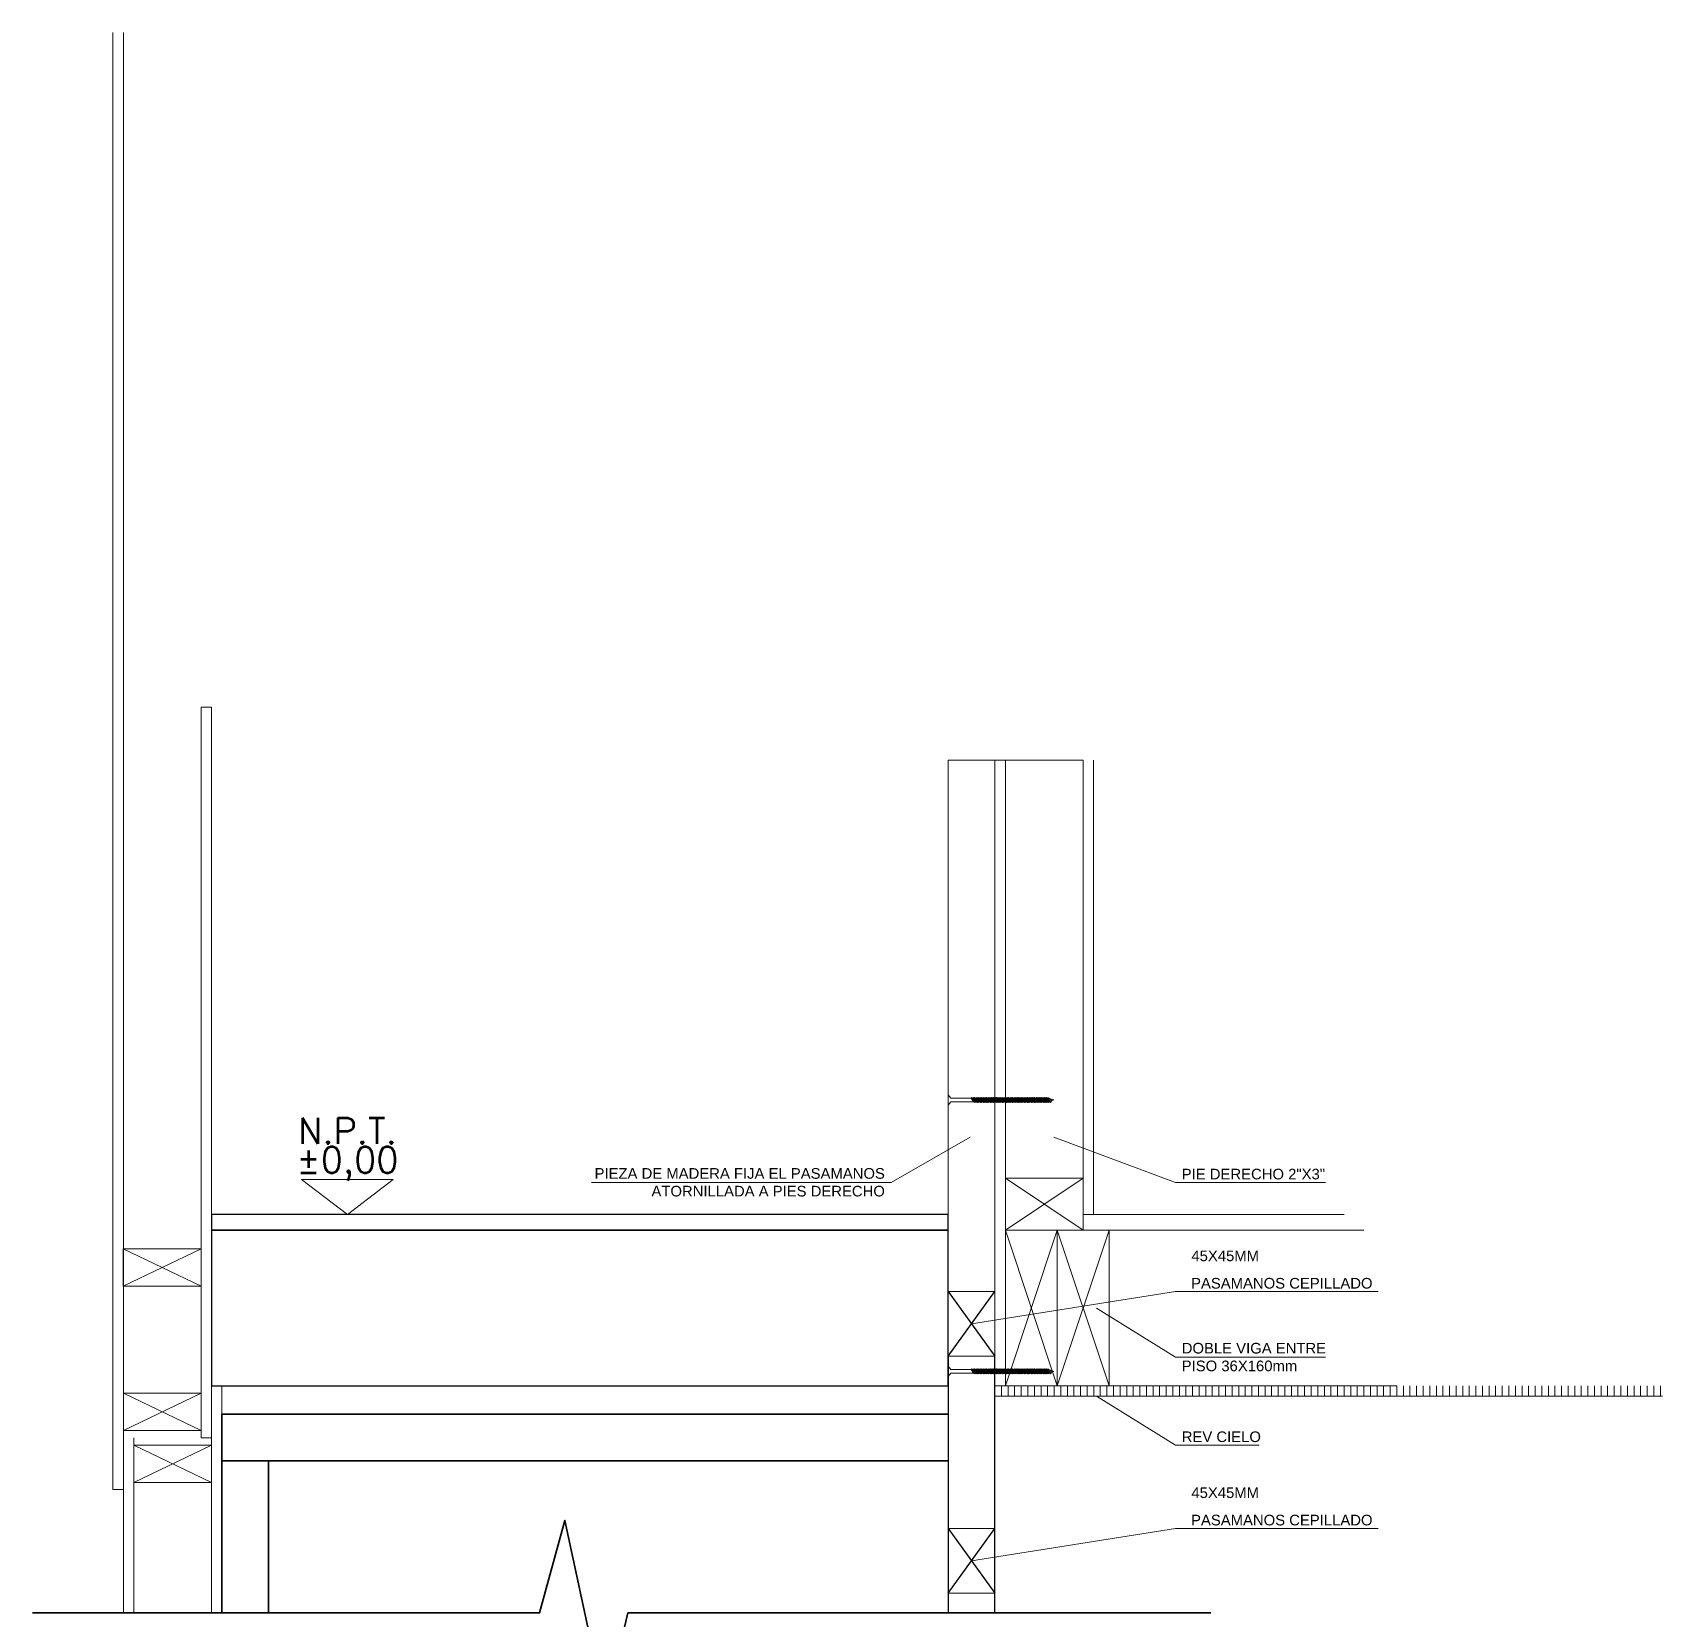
# Model space of a CAD drawing. Header units: metres. Extents: x -2 to 690, y -116 to 73.
# Drawn here: x 223.406 to 224.977, y 55.018 to 56.546 of the extents above; entities that cross this region are included whole.
import ezdxf
from ezdxf.enums import TextEntityAlignment as Align

# ---------------------------------------------------------------- set-up
doc = ezdxf.new("R2010")
doc.units = ezdxf.units.M
doc.header["$LTSCALE"] = 5
doc.header["$MEASUREMENT"] = 0
for name, color, linetype, lineweight in [('A-ANNO-SYMB', 3, 'Continuous', 18), ('A-ANNO-TEXT', 3, 'Continuous', 18), ('A-DETL-MBND', 3, 'Continuous', 18), ('A-DETL-PATT', 8, 'Continuous', 18), ('A-ELEV-MBE1', 7, 'Continuous', 35), ('A-ELEV-MBE2', 4, 'Continuous', 25), ('A-FURN', 8, 'Continuous', 18), ('A-WALL-STUD', 3, 'Continuous', 18)]:
    doc.layers.add(name, color=color, linetype=linetype, lineweight=lineweight)
doc.styles.add('E-ROMANS', font='romans.shx', dxfattribs={"width": 0.8})
doc.styles.get("Standard").update_dxf_attribs({"font": 'arial.ttf'})

msp = doc.modelspace()

# ---------------------------------------------------------------- hatches: boundary and pattern name
at = {"layer": 'A-DETL-PATT'}
h = msp.add_hatch(dxfattribs=at)
h.set_pattern_fill('ANSI31', color=256, scale=0.002, angle=45, style=0)
h.set_pattern_definition([(90, (-283.228433, 46.330555), (-0.00635, 1e-18), [])])
h.paths.add_polyline_path([(224.9767, 55.242), (224.8023, 55.242), (224.3335, 55.242), (224.3335, 55.232), (224.9767, 55.232)])

# ---------------------------------------------------------------- linework, layer by layer
at = {"layer": 'A-ANNO-SYMB'}
for p, q in [((224.3335, 55.845), (224.3435, 55.845)), ((224.3335, 55.242), (224.3335, 55.845)), ((224.3435, 55.845), (224.3435, 55.242)), ((224.4285, 55.407), (224.4285, 55.845)), ((224.3435, 55.392), (224.4185, 55.442)), ((224.3435, 55.442), (224.4185, 55.392)), ((224.4185, 55.392), (224.4185, 55.407)), ((224.4185, 55.407), (224.6701, 55.407)), ((224.4185, 55.407), (224.4285, 55.407)), ((224.3935, 55.392), (224.3435, 55.392)), ((224.3435, 55.392), (224.3935, 55.242)), ((224.3435, 55.242), (224.3935, 55.392)), ((224.3435, 55.392), (224.3435, 55.242)), ((224.3935, 55.242), (224.3935, 55.392)), ((224.4435, 55.392), (224.3935, 55.392)), ((224.3935, 55.242), (224.4435, 55.392)), ((224.3935, 55.392), (224.4435, 55.242)), ((224.4185, 55.392), (224.689, 55.392)), ((224.4435, 55.242), (224.4435, 55.392)), ((224.3435, 55.242), (224.3335, 55.242)), ((224.3335, 55.242), (224.7208, 55.242)), ((224.3335, 55.232), (224.3335, 55.242)), ((224.3435, 55.242), (224.3935, 55.242)), ((224.3935, 55.242), (224.4435, 55.242)), ((223.4835, 55.142), (223.4935, 55.142))]:
    msp.add_line(p, q, dxfattribs=at)
for points in [[(223.4835, 55.142), (223.4835, 56.546)], [(223.4935, 55.142), (223.4935, 56.546)], [(224.3335, 55.232), (224.3335, 55.845), (224.2885, 55.845), (224.2885, 55.2706)], [(223.9446, 55.4381), (224.2335, 55.4381), (224.3097, 55.4816)], [(224.6519, 55.4381), (224.5074, 55.4381), (224.3901, 55.4816)], [(223.7534, 55.441), (223.6653, 55.441)], [(223.7534, 55.441), (223.7094, 55.407), (223.6653, 55.441)], [(224.7027, 55.3329), (224.5074, 55.3329), (224.311, 55.3018)], [(224.6519, 55.2697), (224.5074, 55.2697), (224.4312, 55.317)], [(223.5785, 55.242), (223.5785, 55.0232)], [(223.5885, 55.242), (223.5885, 55.0232)], [(224.9767, 55.232), (224.3335, 55.232)], [(224.5881, 55.1847), (224.5074, 55.1847), (224.4312, 55.232)], [(223.4935, 55.0232), (223.4935, 55.192)], [(223.5035, 55.0232), (223.5035, 55.192)], [(224.7027, 55.1046), (224.5074, 55.1046), (224.311, 55.0735)]]:
    msp.add_lwpolyline(points, dxfattribs=at)
for points in [[(223.5785, 55.192), (223.5685, 55.192), (223.5685, 55.8961), (223.5785, 55.8961)], [(224.4185, 55.442), (224.3435, 55.442), (224.3435, 55.845), (224.4185, 55.845)], [(224.3435, 55.442), (224.3435, 55.392), (224.4185, 55.392), (224.4185, 55.442)], [(224.2885, 55.2706), (224.3335, 55.2706), (224.3335, 55.3329), (224.2885, 55.3329)], [(224.2885, 55.0424), (224.3335, 55.0424), (224.3335, 55.1046), (224.2885, 55.1046)]]:
    msp.add_lwpolyline(points, close=True, dxfattribs=at)
at = {"layer": 'A-DETL-MBND'}
for p, q in [((223.5685, 55.192), (223.5685, 55.8961)), ((223.4935, 55.142), (223.4935, 55.7163))]:
    msp.add_line(p, q, dxfattribs=at)
at = {"layer": 'A-ELEV-MBE1'}
for p, q in [((223.5885, 55.2148), (224.2885, 55.2148)), ((223.5885, 55.1698), (224.2885, 55.1698))]:
    msp.add_line(p, q, dxfattribs=at)
for points in [[(223.5885, 55.0232), (223.5885, 55.2148)], [(223.6335, 55.1698), (223.6335, 55.0232)], [(223.406, 55.0232), (223.8947, 55.0232), (223.9191, 55.1124), (223.958, 54.9306), (223.9798, 55.0232), (224.5416, 55.0232)]]:
    msp.add_lwpolyline(points, dxfattribs=at)
at = {"layer": 'A-ELEV-MBE2'}
for p, q in [((224.2885, 55.2706), (224.3335, 55.3329)), ((224.2885, 55.3329), (224.3335, 55.2706)), ((224.2885, 55.2706), (224.2885, 55.0232)), ((224.3335, 55.0232), (224.3335, 55.2706)), ((224.2885, 55.0424), (224.3335, 55.1046)), ((224.2885, 55.1046), (224.3335, 55.0424))]:
    msp.add_line(p, q, dxfattribs=at)
for points in [[(224.2885, 55.407), (223.5785, 55.407), (223.5785, 55.392), (224.2885, 55.392)], [(224.2885, 55.392), (223.5785, 55.392), (223.5785, 55.242), (224.2885, 55.242)]]:
    msp.add_lwpolyline(points, close=True, dxfattribs=at)
at = {"layer": 'A-FURN'}
for points in [[(224.3107, 55.5193), (224.2909, 55.5193), (224.2885, 55.5224), (224.2885, 55.5126), (224.2909, 55.5157), (224.3128, 55.5157), (224.3139, 55.515), (224.3142, 55.5157), (224.3153, 55.515), (224.3156, 55.5157), (224.3167, 55.515), (224.317, 55.5157), (224.3181, 55.515), (224.3184, 55.5157), (224.3195, 55.515), (224.3199, 55.5157), (224.3209, 55.515), (224.3213, 55.5157), (224.3223, 55.515), (224.3227, 55.5157), (224.3237, 55.515), (224.3241, 55.5157), (224.3251, 55.515), (224.3255, 55.5157), (224.3266, 55.515), (224.3269, 55.5157), (224.328, 55.515), (224.3283, 55.5157), (224.3294, 55.515), (224.3297, 55.5157), (224.3308, 55.515), (224.3311, 55.5157), (224.3322, 55.515), (224.3326, 55.5157), (224.3336, 55.515), (224.334, 55.5157), (224.335, 55.515), (224.3354, 55.5157), (224.3364, 55.515), (224.3368, 55.5157), (224.3378, 55.515), (224.3382, 55.5157), (224.3393, 55.515), (224.3396, 55.5157), (224.3407, 55.515), (224.341, 55.5157), (224.3421, 55.515), (224.3424, 55.5157), (224.3435, 55.515), (224.3438, 55.5157), (224.3449, 55.515), (224.3453, 55.5157), (224.3463, 55.515), (224.3467, 55.5157), (224.3477, 55.515), (224.3481, 55.5157), (224.3491, 55.515), (224.3495, 55.5157), (224.3506, 55.515), (224.3509, 55.5157), (224.352, 55.515), (224.3523, 55.5157), (224.3534, 55.515), (224.3537, 55.5157), (224.3548, 55.515), (224.3551, 55.5157), (224.3562, 55.515), (224.3565, 55.5157), (224.3576, 55.515), (224.358, 55.5157), (224.359, 55.515), (224.3594, 55.5157), (224.3604, 55.515), (224.3608, 55.5157), (224.3618, 55.515), (224.3622, 55.5157), (224.3633, 55.515), (224.3636, 55.5157), (224.3647, 55.515), (224.365, 55.5157), (224.3661, 55.515), (224.3664, 55.5157), (224.3675, 55.515), (224.3678, 55.5157), (224.3689, 55.515), (224.3693, 55.5157), (224.3703, 55.515), (224.3707, 55.5157), (224.3717, 55.515), (224.3721, 55.5157), (224.3731, 55.515), (224.3735, 55.5157), (224.3745, 55.515), (224.3749, 55.5157), (224.376, 55.515), (224.3763, 55.5157), (224.3774, 55.515), (224.3777, 55.5157), (224.3788, 55.515), (224.3791, 55.5157), (224.3802, 55.515), (224.3805, 55.5157), (224.3816, 55.515), (224.382, 55.5157), (224.383, 55.515), (224.3834, 55.5157), (224.3844, 55.515), (224.3848, 55.5157), (224.3858, 55.515), (224.3862, 55.5157), (224.3872, 55.515), (224.3876, 55.5157), (224.388, 55.5167), (224.3901, 55.5175), (224.3868, 55.5185), (224.3855, 55.5193), (224.3844, 55.5199), (224.3841, 55.5193), (224.383, 55.5199), (224.3827, 55.5193)], [(224.3107, 55.5193), (224.311, 55.5199), (224.3121, 55.5193)], [(224.3128, 55.5157), (224.3107, 55.5193)], [(224.3139, 55.515), (224.311, 55.5199)], [(224.3121, 55.5193), (224.3124, 55.5199), (224.3135, 55.5193)], [(224.3142, 55.5157), (224.3121, 55.5193)], [(224.3153, 55.515), (224.3124, 55.5199)], [(224.3135, 55.5193), (224.3138, 55.5199), (224.3149, 55.5193)], [(224.3156, 55.5157), (224.3135, 55.5193)], [(224.3167, 55.515), (224.3138, 55.5199)], [(224.3149, 55.5193), (224.3153, 55.5199), (224.3163, 55.5193)], [(224.317, 55.5157), (224.3149, 55.5193)], [(224.3181, 55.515), (224.3153, 55.5199)], [(224.3163, 55.5193), (224.3167, 55.5199), (224.3177, 55.5193)], [(224.3184, 55.5157), (224.3163, 55.5193)], [(224.3195, 55.515), (224.3167, 55.5199)], [(224.3177, 55.5193), (224.3181, 55.5199), (224.3191, 55.5193)], [(224.3199, 55.5157), (224.3177, 55.5193)], [(224.3209, 55.515), (224.3181, 55.5199)], [(224.3191, 55.5193), (224.3195, 55.5199), (224.3206, 55.5193)], [(224.3213, 55.5157), (224.3191, 55.5193)], [(224.3223, 55.515), (224.3195, 55.5199)], [(224.3206, 55.5193), (224.3209, 55.5199), (224.322, 55.5193)], [(224.3227, 55.5157), (224.3206, 55.5193)], [(224.3237, 55.515), (224.3209, 55.5199)], [(224.322, 55.5193), (224.3223, 55.5199), (224.3234, 55.5193)], [(224.3241, 55.5157), (224.322, 55.5193)], [(224.3251, 55.515), (224.3223, 55.5199)], [(224.3234, 55.5193), (224.3237, 55.5199), (224.3248, 55.5193)], [(224.3255, 55.5157), (224.3234, 55.5193)], [(224.3266, 55.515), (224.3237, 55.5199)], [(224.3248, 55.5193), (224.3251, 55.5199), (224.3262, 55.5193)], [(224.3269, 55.5157), (224.3248, 55.5193)], [(224.328, 55.515), (224.3251, 55.5199)], [(224.3262, 55.5193), (224.3265, 55.5199), (224.3276, 55.5193)], [(224.3283, 55.5157), (224.3262, 55.5193)], [(224.3294, 55.515), (224.3265, 55.5199)], [(224.3276, 55.5193), (224.328, 55.5199), (224.329, 55.5193)], [(224.3297, 55.5157), (224.3276, 55.5193)], [(224.3308, 55.515), (224.328, 55.5199)], [(224.329, 55.5193), (224.3294, 55.5199), (224.3304, 55.5193)], [(224.3311, 55.5157), (224.329, 55.5193)], [(224.3322, 55.515), (224.3294, 55.5199)], [(224.3304, 55.5193), (224.3308, 55.5199), (224.3318, 55.5193)], [(224.3326, 55.5157), (224.3304, 55.5193)], [(224.3336, 55.515), (224.3308, 55.5199)], [(224.3318, 55.5193), (224.3322, 55.5199), (224.3333, 55.5193)], [(224.334, 55.5157), (224.3318, 55.5193)], [(224.335, 55.515), (224.3322, 55.5199)], [(224.3333, 55.5193), (224.3336, 55.5199), (224.3347, 55.5193)], [(224.3354, 55.5157), (224.3333, 55.5193)], [(224.3364, 55.515), (224.3336, 55.5199)], [(224.3347, 55.5193), (224.335, 55.5199), (224.3361, 55.5193)], [(224.3368, 55.5157), (224.3347, 55.5193)], [(224.3378, 55.515), (224.335, 55.5199)], [(224.3361, 55.5193), (224.3364, 55.5199), (224.3375, 55.5193)], [(224.3382, 55.5157), (224.3361, 55.5193)], [(224.3393, 55.515), (224.3364, 55.5199)], [(224.3375, 55.5193), (224.3378, 55.5199), (224.3389, 55.5193)], [(224.3396, 55.5157), (224.3375, 55.5193)], [(224.3407, 55.515), (224.3378, 55.5199)], [(224.3389, 55.5193), (224.3393, 55.5199), (224.3403, 55.5193)], [(224.341, 55.5157), (224.3389, 55.5193)], [(224.3421, 55.515), (224.3393, 55.5199)], [(224.3403, 55.5193), (224.3407, 55.5199), (224.3417, 55.5193)], [(224.3424, 55.5157), (224.3403, 55.5193)], [(224.3435, 55.515), (224.3407, 55.5199)], [(224.3417, 55.5193), (224.3421, 55.5199), (224.3431, 55.5193)], [(224.3438, 55.5157), (224.3417, 55.5193)], [(224.3449, 55.515), (224.3421, 55.5199)], [(224.3431, 55.5193), (224.3435, 55.5199), (224.3445, 55.5193)], [(224.3453, 55.5157), (224.3431, 55.5193)], [(224.3463, 55.515), (224.3435, 55.5199)], [(224.3445, 55.5193), (224.3449, 55.5199), (224.346, 55.5193)], [(224.3467, 55.5157), (224.3445, 55.5193)], [(224.3477, 55.515), (224.3449, 55.5199)], [(224.346, 55.5193), (224.3463, 55.5199), (224.3474, 55.5193)], [(224.3481, 55.5157), (224.346, 55.5193)], [(224.3491, 55.515), (224.3463, 55.5199)], [(224.3474, 55.5193), (224.3477, 55.5199), (224.3488, 55.5193)], [(224.3495, 55.5157), (224.3474, 55.5193)], [(224.3506, 55.515), (224.3477, 55.5199)], [(224.3488, 55.5193), (224.3491, 55.5199), (224.3502, 55.5193)], [(224.3509, 55.5157), (224.3488, 55.5193)], [(224.352, 55.515), (224.3491, 55.5199)], [(224.3502, 55.5193), (224.3505, 55.5199), (224.3516, 55.5193)], [(224.3523, 55.5157), (224.3502, 55.5193)], [(224.3534, 55.515), (224.3505, 55.5199)], [(224.3516, 55.5193), (224.352, 55.5199), (224.353, 55.5193)], [(224.3537, 55.5157), (224.3516, 55.5193)], [(224.3548, 55.515), (224.352, 55.5199)], [(224.353, 55.5193), (224.3534, 55.5199), (224.3544, 55.5193)], [(224.3551, 55.5157), (224.353, 55.5193)], [(224.3562, 55.515), (224.3534, 55.5199)], [(224.3544, 55.5193), (224.3548, 55.5199), (224.3558, 55.5193)], [(224.3565, 55.5157), (224.3544, 55.5193)], [(224.3576, 55.515), (224.3548, 55.5199)], [(224.3558, 55.5193), (224.3562, 55.5199), (224.3573, 55.5193)], [(224.358, 55.5157), (224.3558, 55.5193)], [(224.359, 55.515), (224.3562, 55.5199)], [(224.3572, 55.5193), (224.3576, 55.5199), (224.3587, 55.5193)], [(224.3594, 55.5157), (224.3573, 55.5193)], [(224.3604, 55.515), (224.3576, 55.5199)], [(224.3587, 55.5193), (224.359, 55.5199), (224.3601, 55.5193)], [(224.3608, 55.5157), (224.3587, 55.5193)], [(224.3618, 55.515), (224.359, 55.5199)], [(224.3601, 55.5193), (224.3604, 55.5199), (224.3615, 55.5193)], [(224.3622, 55.5157), (224.3601, 55.5193)], [(224.3633, 55.515), (224.3604, 55.5199)], [(224.3615, 55.5193), (224.3618, 55.5199), (224.3629, 55.5193)], [(224.3636, 55.5157), (224.3615, 55.5193)], [(224.3647, 55.515), (224.3618, 55.5199)], [(224.3629, 55.5193), (224.3632, 55.5199), (224.3643, 55.5193)], [(224.365, 55.5157), (224.3629, 55.5193)], [(224.3661, 55.515), (224.3632, 55.5199)], [(224.3643, 55.5193), (224.3647, 55.5199), (224.3657, 55.5193)], [(224.3664, 55.5157), (224.3643, 55.5193)], [(224.3675, 55.515), (224.3647, 55.5199)], [(224.3657, 55.5193), (224.3661, 55.5199), (224.3671, 55.5193)], [(224.3678, 55.5157), (224.3657, 55.5193)], [(224.3689, 55.515), (224.3661, 55.5199)], [(224.3671, 55.5193), (224.3675, 55.5199), (224.3685, 55.5193)], [(224.3693, 55.5157), (224.3671, 55.5193)], [(224.3703, 55.515), (224.3675, 55.5199)], [(224.3685, 55.5193), (224.3689, 55.5199), (224.37, 55.5193)], [(224.3707, 55.5157), (224.3685, 55.5193)], [(224.3717, 55.515), (224.3689, 55.5199)], [(224.37, 55.5193), (224.3703, 55.5199), (224.3714, 55.5193)], [(224.3721, 55.5157), (224.37, 55.5193)], [(224.3731, 55.515), (224.3703, 55.5199)], [(224.3714, 55.5193), (224.3717, 55.5199), (224.3728, 55.5193)], [(224.3735, 55.5157), (224.3714, 55.5193)], [(224.3745, 55.515), (224.3717, 55.5199)], [(224.3728, 55.5193), (224.3731, 55.5199), (224.3742, 55.5193)], [(224.3749, 55.5157), (224.3728, 55.5193)], [(224.376, 55.515), (224.3731, 55.5199)], [(224.3742, 55.5193), (224.3745, 55.5199), (224.3756, 55.5193)], [(224.3763, 55.5157), (224.3742, 55.5193)], [(224.3774, 55.515), (224.3745, 55.5199)], [(224.3756, 55.5193), (224.376, 55.5199), (224.377, 55.5193)], [(224.3777, 55.5157), (224.3756, 55.5193)], [(224.3788, 55.515), (224.376, 55.5199)], [(224.377, 55.5193), (224.3774, 55.5199), (224.3784, 55.5193)], [(224.3791, 55.5157), (224.377, 55.5193)], [(224.3802, 55.515), (224.3774, 55.5199)], [(224.3784, 55.5193), (224.3788, 55.5199), (224.3798, 55.5193)], [(224.3805, 55.5157), (224.3784, 55.5193)], [(224.3816, 55.515), (224.3788, 55.5199)], [(224.3798, 55.5193), (224.3802, 55.5199), (224.3812, 55.5193)], [(224.382, 55.5157), (224.3798, 55.5193)], [(224.383, 55.515), (224.3802, 55.5199)], [(224.3812, 55.5193), (224.3816, 55.5199), (224.3827, 55.5193)], [(224.3834, 55.5157), (224.3812, 55.5193)], [(224.3844, 55.515), (224.3816, 55.5199)], [(224.3848, 55.5157), (224.3827, 55.5193)], [(224.3858, 55.515), (224.383, 55.5199)], [(224.3862, 55.5157), (224.3841, 55.5193)], [(224.3872, 55.515), (224.3844, 55.5199)], [(224.388, 55.5167), (224.3868, 55.5185)], [(224.3107, 55.2578), (224.2909, 55.2578), (224.2885, 55.2609), (224.2885, 55.2511), (224.2909, 55.2542), (224.3128, 55.2542), (224.3139, 55.2535), (224.3142, 55.2542), (224.3153, 55.2535), (224.3156, 55.2542), (224.3167, 55.2535), (224.317, 55.2542), (224.3181, 55.2535), (224.3184, 55.2542), (224.3195, 55.2535), (224.3199, 55.2542), (224.3209, 55.2535), (224.3213, 55.2542), (224.3223, 55.2535), (224.3227, 55.2542), (224.3237, 55.2535), (224.3241, 55.2542), (224.3251, 55.2535), (224.3255, 55.2542), (224.3266, 55.2535), (224.3269, 55.2542), (224.328, 55.2535), (224.3283, 55.2542), (224.3294, 55.2535), (224.3297, 55.2542), (224.3308, 55.2535), (224.3311, 55.2542), (224.3322, 55.2535), (224.3326, 55.2542), (224.3336, 55.2535), (224.334, 55.2542), (224.335, 55.2535), (224.3354, 55.2542), (224.3364, 55.2535), (224.3368, 55.2542), (224.3378, 55.2535), (224.3382, 55.2542), (224.3393, 55.2535), (224.3396, 55.2542), (224.3407, 55.2535), (224.341, 55.2542), (224.3421, 55.2535), (224.3424, 55.2542), (224.3435, 55.2535), (224.3438, 55.2542), (224.3449, 55.2535), (224.3453, 55.2542), (224.3463, 55.2535), (224.3467, 55.2542), (224.3477, 55.2535), (224.3481, 55.2542), (224.3491, 55.2535), (224.3495, 55.2542), (224.3506, 55.2535), (224.3509, 55.2542), (224.352, 55.2535), (224.3523, 55.2542), (224.3534, 55.2535), (224.3537, 55.2542), (224.3548, 55.2535), (224.3551, 55.2542), (224.3562, 55.2535), (224.3565, 55.2542), (224.3576, 55.2535), (224.358, 55.2542), (224.359, 55.2535), (224.3594, 55.2542), (224.3604, 55.2535), (224.3608, 55.2542), (224.3618, 55.2535), (224.3622, 55.2542), (224.3633, 55.2535), (224.3636, 55.2542), (224.3647, 55.2535), (224.365, 55.2542), (224.3661, 55.2535), (224.3664, 55.2542), (224.3675, 55.2535), (224.3678, 55.2542), (224.3689, 55.2535), (224.3693, 55.2542), (224.3703, 55.2535), (224.3707, 55.2542), (224.3717, 55.2535), (224.3721, 55.2542), (224.3731, 55.2535), (224.3735, 55.2542), (224.3745, 55.2535), (224.3749, 55.2542), (224.376, 55.2535), (224.3763, 55.2542), (224.3774, 55.2535), (224.3777, 55.2542), (224.3788, 55.2535), (224.3791, 55.2542), (224.3802, 55.2535), (224.3805, 55.2542), (224.3816, 55.2535), (224.382, 55.2542), (224.383, 55.2535), (224.3834, 55.2542), (224.3844, 55.2535), (224.3848, 55.2542), (224.3858, 55.2535), (224.3862, 55.2542), (224.3872, 55.2535), (224.3876, 55.2542), (224.388, 55.2552), (224.3901, 55.256), (224.3868, 55.257), (224.3855, 55.2578), (224.3844, 55.2584), (224.3841, 55.2578), (224.383, 55.2584), (224.3827, 55.2578)], [(224.3107, 55.2578), (224.311, 55.2584), (224.3121, 55.2578)], [(224.3128, 55.2542), (224.3107, 55.2578)], [(224.3139, 55.2535), (224.311, 55.2584)], [(224.3121, 55.2578), (224.3124, 55.2584), (224.3135, 55.2578)], [(224.3142, 55.2542), (224.3121, 55.2578)], [(224.3153, 55.2535), (224.3124, 55.2584)], [(224.3135, 55.2578), (224.3138, 55.2584), (224.3149, 55.2578)], [(224.3156, 55.2542), (224.3135, 55.2578)], [(224.3167, 55.2535), (224.3138, 55.2584)], [(224.3149, 55.2578), (224.3153, 55.2584), (224.3163, 55.2578)], [(224.317, 55.2542), (224.3149, 55.2578)], [(224.3181, 55.2535), (224.3153, 55.2584)], [(224.3163, 55.2578), (224.3167, 55.2584), (224.3177, 55.2578)], [(224.3184, 55.2542), (224.3163, 55.2578)], [(224.3195, 55.2535), (224.3167, 55.2584)], [(224.3177, 55.2578), (224.3181, 55.2584), (224.3191, 55.2578)], [(224.3199, 55.2542), (224.3177, 55.2578)], [(224.3209, 55.2535), (224.3181, 55.2584)], [(224.3191, 55.2578), (224.3195, 55.2584), (224.3206, 55.2578)], [(224.3213, 55.2542), (224.3191, 55.2578)], [(224.3223, 55.2535), (224.3195, 55.2584)], [(224.3206, 55.2578), (224.3209, 55.2584), (224.322, 55.2578)], [(224.3227, 55.2542), (224.3206, 55.2578)], [(224.3237, 55.2535), (224.3209, 55.2584)], [(224.322, 55.2578), (224.3223, 55.2584), (224.3234, 55.2578)], [(224.3241, 55.2542), (224.322, 55.2578)], [(224.3251, 55.2535), (224.3223, 55.2584)], [(224.3234, 55.2578), (224.3237, 55.2584), (224.3248, 55.2578)], [(224.3255, 55.2542), (224.3234, 55.2578)], [(224.3266, 55.2535), (224.3237, 55.2584)], [(224.3248, 55.2578), (224.3251, 55.2584), (224.3262, 55.2578)], [(224.3269, 55.2542), (224.3248, 55.2578)], [(224.328, 55.2535), (224.3251, 55.2584)], [(224.3262, 55.2578), (224.3265, 55.2584), (224.3276, 55.2578)], [(224.3283, 55.2542), (224.3262, 55.2578)], [(224.3294, 55.2535), (224.3265, 55.2584)], [(224.3276, 55.2578), (224.328, 55.2584), (224.329, 55.2578)], [(224.3297, 55.2542), (224.3276, 55.2578)], [(224.3308, 55.2535), (224.328, 55.2584)], [(224.329, 55.2578), (224.3294, 55.2584), (224.3304, 55.2578)], [(224.3311, 55.2542), (224.329, 55.2578)], [(224.3322, 55.2535), (224.3294, 55.2584)], [(224.3304, 55.2578), (224.3308, 55.2584), (224.3318, 55.2578)], [(224.3326, 55.2542), (224.3304, 55.2578)], [(224.3336, 55.2535), (224.3308, 55.2584)], [(224.3318, 55.2578), (224.3322, 55.2584), (224.3333, 55.2578)], [(224.334, 55.2542), (224.3318, 55.2578)], [(224.335, 55.2535), (224.3322, 55.2584)], [(224.3333, 55.2578), (224.3336, 55.2584), (224.3347, 55.2578)], [(224.3354, 55.2542), (224.3333, 55.2578)], [(224.3364, 55.2535), (224.3336, 55.2584)], [(224.3347, 55.2578), (224.335, 55.2584), (224.3361, 55.2578)], [(224.3368, 55.2542), (224.3347, 55.2578)], [(224.3378, 55.2535), (224.335, 55.2584)], [(224.3361, 55.2578), (224.3364, 55.2584), (224.3375, 55.2578)], [(224.3382, 55.2542), (224.3361, 55.2578)], [(224.3393, 55.2535), (224.3364, 55.2584)], [(224.3375, 55.2578), (224.3378, 55.2584), (224.3389, 55.2578)], [(224.3396, 55.2542), (224.3375, 55.2578)], [(224.3407, 55.2535), (224.3378, 55.2584)], [(224.3389, 55.2578), (224.3393, 55.2584), (224.3403, 55.2578)], [(224.341, 55.2542), (224.3389, 55.2578)], [(224.3421, 55.2535), (224.3393, 55.2584)], [(224.3403, 55.2578), (224.3407, 55.2584), (224.3417, 55.2578)], [(224.3424, 55.2542), (224.3403, 55.2578)], [(224.3435, 55.2535), (224.3407, 55.2584)], [(224.3417, 55.2578), (224.3421, 55.2584), (224.3431, 55.2578)], [(224.3438, 55.2542), (224.3417, 55.2578)], [(224.3449, 55.2535), (224.3421, 55.2584)], [(224.3431, 55.2578), (224.3435, 55.2584), (224.3445, 55.2578)], [(224.3453, 55.2542), (224.3431, 55.2578)], [(224.3463, 55.2535), (224.3435, 55.2584)], [(224.3445, 55.2578), (224.3449, 55.2584), (224.346, 55.2578)], [(224.3467, 55.2542), (224.3445, 55.2578)], [(224.3477, 55.2535), (224.3449, 55.2584)], [(224.346, 55.2578), (224.3463, 55.2584), (224.3474, 55.2578)], [(224.3481, 55.2542), (224.346, 55.2578)], [(224.3491, 55.2535), (224.3463, 55.2584)], [(224.3474, 55.2578), (224.3477, 55.2584), (224.3488, 55.2578)], [(224.3495, 55.2542), (224.3474, 55.2578)], [(224.3506, 55.2535), (224.3477, 55.2584)], [(224.3488, 55.2578), (224.3491, 55.2584), (224.3502, 55.2578)], [(224.3509, 55.2542), (224.3488, 55.2578)], [(224.352, 55.2535), (224.3491, 55.2584)], [(224.3502, 55.2578), (224.3505, 55.2584), (224.3516, 55.2578)], [(224.3523, 55.2542), (224.3502, 55.2578)], [(224.3534, 55.2535), (224.3505, 55.2584)], [(224.3516, 55.2578), (224.352, 55.2584), (224.353, 55.2578)], [(224.3537, 55.2542), (224.3516, 55.2578)], [(224.3548, 55.2535), (224.352, 55.2584)], [(224.353, 55.2578), (224.3534, 55.2584), (224.3544, 55.2578)], [(224.3551, 55.2542), (224.353, 55.2578)], [(224.3562, 55.2535), (224.3534, 55.2584)], [(224.3544, 55.2578), (224.3548, 55.2584), (224.3558, 55.2578)], [(224.3565, 55.2542), (224.3544, 55.2578)], [(224.3576, 55.2535), (224.3548, 55.2584)], [(224.3558, 55.2578), (224.3562, 55.2584), (224.3573, 55.2578)], [(224.358, 55.2542), (224.3558, 55.2578)], [(224.359, 55.2535), (224.3562, 55.2584)], [(224.3572, 55.2578), (224.3576, 55.2584), (224.3587, 55.2578)], [(224.3594, 55.2542), (224.3573, 55.2578)], [(224.3604, 55.2535), (224.3576, 55.2584)], [(224.3587, 55.2578), (224.359, 55.2584), (224.3601, 55.2578)], [(224.3608, 55.2542), (224.3587, 55.2578)], [(224.3618, 55.2535), (224.359, 55.2584)], [(224.3601, 55.2578), (224.3604, 55.2584), (224.3615, 55.2578)], [(224.3622, 55.2542), (224.3601, 55.2578)], [(224.3633, 55.2535), (224.3604, 55.2584)], [(224.3615, 55.2578), (224.3618, 55.2584), (224.3629, 55.2578)], [(224.3636, 55.2542), (224.3615, 55.2578)], [(224.3647, 55.2535), (224.3618, 55.2584)], [(224.3629, 55.2578), (224.3632, 55.2584), (224.3643, 55.2578)], [(224.365, 55.2542), (224.3629, 55.2578)], [(224.3661, 55.2535), (224.3632, 55.2584)], [(224.3643, 55.2578), (224.3647, 55.2584), (224.3657, 55.2578)], [(224.3664, 55.2542), (224.3643, 55.2578)], [(224.3675, 55.2535), (224.3647, 55.2584)], [(224.3657, 55.2578), (224.3661, 55.2584), (224.3671, 55.2578)], [(224.3678, 55.2542), (224.3657, 55.2578)], [(224.3689, 55.2535), (224.3661, 55.2584)], [(224.3671, 55.2578), (224.3675, 55.2584), (224.3685, 55.2578)], [(224.3693, 55.2542), (224.3671, 55.2578)], [(224.3703, 55.2535), (224.3675, 55.2584)], [(224.3685, 55.2578), (224.3689, 55.2584), (224.37, 55.2578)], [(224.3707, 55.2542), (224.3685, 55.2578)], [(224.3717, 55.2535), (224.3689, 55.2584)], [(224.37, 55.2578), (224.3703, 55.2584), (224.3714, 55.2578)], [(224.3721, 55.2542), (224.37, 55.2578)], [(224.3731, 55.2535), (224.3703, 55.2584)], [(224.3714, 55.2578), (224.3717, 55.2584), (224.3728, 55.2578)], [(224.3735, 55.2542), (224.3714, 55.2578)], [(224.3745, 55.2535), (224.3717, 55.2584)], [(224.3728, 55.2578), (224.3731, 55.2584), (224.3742, 55.2578)], [(224.3749, 55.2542), (224.3728, 55.2578)], [(224.376, 55.2535), (224.3731, 55.2584)], [(224.3742, 55.2578), (224.3745, 55.2584), (224.3756, 55.2578)], [(224.3763, 55.2542), (224.3742, 55.2578)], [(224.3774, 55.2535), (224.3745, 55.2584)], [(224.3756, 55.2578), (224.376, 55.2584), (224.377, 55.2578)], [(224.3777, 55.2542), (224.3756, 55.2578)], [(224.3788, 55.2535), (224.376, 55.2584)], [(224.377, 55.2578), (224.3774, 55.2584), (224.3784, 55.2578)], [(224.3791, 55.2542), (224.377, 55.2578)], [(224.3802, 55.2535), (224.3774, 55.2584)], [(224.3784, 55.2578), (224.3788, 55.2584), (224.3798, 55.2578)], [(224.3805, 55.2542), (224.3784, 55.2578)], [(224.3816, 55.2535), (224.3788, 55.2584)], [(224.3798, 55.2578), (224.3802, 55.2584), (224.3812, 55.2578)], [(224.382, 55.2542), (224.3798, 55.2578)], [(224.383, 55.2535), (224.3802, 55.2584)], [(224.3812, 55.2578), (224.3816, 55.2584), (224.3827, 55.2578)], [(224.3834, 55.2542), (224.3812, 55.2578)], [(224.3844, 55.2535), (224.3816, 55.2584)], [(224.3848, 55.2542), (224.3827, 55.2578)], [(224.3858, 55.2535), (224.383, 55.2584)], [(224.3862, 55.2542), (224.3841, 55.2578)], [(224.3872, 55.2535), (224.3844, 55.2584)], [(224.388, 55.2552), (224.3868, 55.257)]]:
    msp.add_lwpolyline(points, dxfattribs=at)
at = {"layer": 'A-WALL-STUD'}
for p, q in [((223.4934, 55.338), (223.5684, 55.374)), ((223.5684, 55.338), (223.4934, 55.374)), ((223.4935, 55.199), (223.5685, 55.235)), ((223.5685, 55.199), (223.4935, 55.235)), ((223.5035, 55.149), (223.5785, 55.185)), ((223.5785, 55.149), (223.5035, 55.185))]:
    msp.add_line(p, q, dxfattribs=at)
for points in [[(223.4934, 55.338), (223.5684, 55.338), (223.5684, 55.374), (223.4934, 55.374)], [(223.4935, 55.199), (223.5685, 55.199), (223.5685, 55.235), (223.4935, 55.235)], [(223.5035, 55.149), (223.5785, 55.149), (223.5785, 55.185), (223.5035, 55.185)]]:
    msp.add_lwpolyline(points, close=True, dxfattribs=at)

# ---------------------------------------------------------------- texts
at = {"layer": 'A-ANNO-TEXT', "char_height": 0.01024}
for s, insert, attachment_point in [('\\A1;{\\fArial|b0|i0|c0|p34;PIEZA DE MADERA FIJA EL PASAMANOS\\PATORNILLADA A PIES DERECHO}', (224.2274, 55.4381), 6), ('\\A1;{\\fArial|b0|i0|c0|p34;PIE DERECHO 2"X3"}', (224.5135, 55.446), 4), ('\\A1;{\\fArial|b0|i0|c0|p34;45X45MM}', (224.5228, 55.3672), 4), ('\\A1;{\\fArial|b0|i0|c0|p34;PASAMANOS CEPILLADO}', (224.5225, 55.3408), 4), ('\\A1;{\\fArial|b0|i0|c0|p34;DOBLE VIGA ENTRE\\PPISO 36X160mm}', (224.5135, 55.2697), 4), ('\\A1;{\\fArial|b0|i0|c0|p34;REV CIELO}', (224.5135, 55.1929), 4), ('\\A1;{\\fArial|b0|i0|c0|p34;45X45MM}', (224.5228, 55.139), 4), ('\\A1;{\\fArial|b0|i0|c0|p34;PASAMANOS CEPILLADO}', (224.5225, 55.1126), 4)]:
    msp.add_mtext(s, dxfattribs=dict(at, insert=insert, attachment_point=attachment_point))
at = {"layer": 'A-ANNO-TEXT', "style": 'E-ROMANS'}
for tag, text, p in [('N.P.T.', 'N.', (223.7094, 55.4677)), ('%%P0,00', '0.00', (223.7094, 55.4398))]:
    msp.add_attdef(tag, text=text, height=0.025, dxfattribs=at).set_placement(p, align=Align.BOTTOM_CENTER)

doc.saveas('drawing.dxf')
